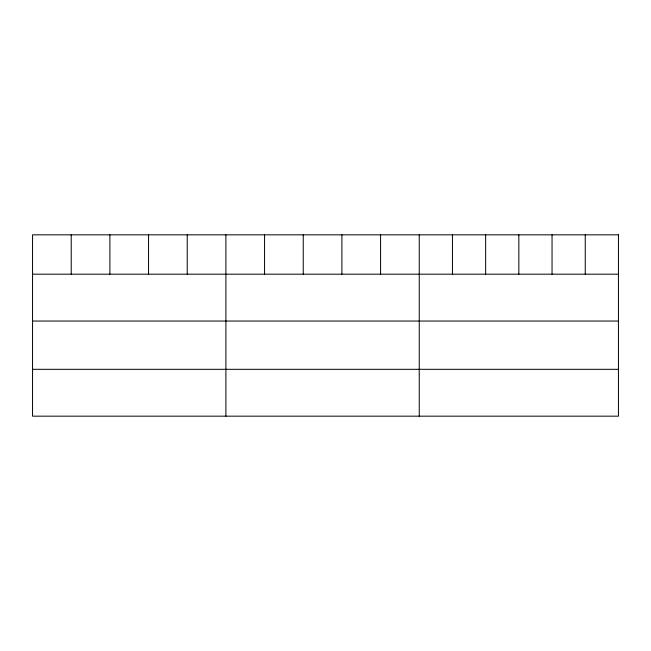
<?xml version="1.0" encoding="UTF-8"?>
<svg xmlns="http://www.w3.org/2000/svg" width="651" height="651" viewBox="0 0 651 651"><rect width="100%" height="100%" fill="white"/><g stroke="black" fill="none" stroke-linecap="round" stroke-linejoin="round"><path stroke-width="0.98" d="M32.55 274.193L618.45 274.193M32.55 321.049L618.45 321.049M32.55 369.32L618.45 369.32M585.249 234.832L585.249 274.193M552.048 234.832L552.048 274.193M518.847 234.832L518.847 274.193M485.646 234.832L485.646 274.193M452.445 234.832L452.445 274.193M419.244 234.832L419.244 416.168M380.575 234.832L380.575 274.193M341.905 234.832L341.905 274.193M303.236 234.832L303.236 274.193M264.566 234.832L264.566 274.193M225.897 234.832L225.897 416.168M187.228 234.832L187.228 274.193M148.558 234.832L148.558 274.193M109.889 234.832L109.889 274.193M71.219 234.832L71.219 274.193M618.45 234.832L32.55 234.832L32.55 416.168L618.45 416.168L618.45 234.832"/></g></svg>
